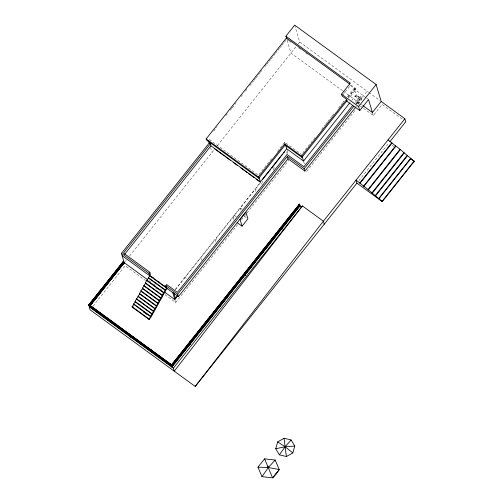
<?xml version="1.0" encoding="UTF-8"?>
<svg xmlns="http://www.w3.org/2000/svg" width="503" height="503" viewBox="0 0 503 503"><rect width="100%" height="100%" fill="white"/><g stroke="black" fill="none" stroke-linecap="round" stroke-linejoin="round"><path stroke-width="0.38" stroke-dasharray="2.52 1.89" d="M213.681 131.088L217.095 126.8M225.866 115.772L227.325 113.93M230.248 110.258L231.713 108.415M232.204 107.805L236.102 102.901M240.975 96.771L242.433 94.935M245.357 91.257L246.822 89.421M249.746 85.743L253.644 80.838M254.134 80.228L255.593 78.386M256.084 77.776L258.033 75.324M258.517 74.714L259.982 72.872M260.466 72.262L261.931 70.42M264.855 66.748L266.32 64.906M266.804 64.296L268.753 61.844M269.243 61.228L270.702 59.392M271.192 58.782L273.142 56.33M273.626 55.714L275.091 53.878M275.575 53.261L277.524 50.816M278.014 50.199L279.473 48.363M279.964 47.747L281.422 45.911M281.913 45.295L283.862 42.849M284.352 42.233L285.811 40.397M125.241 261.472L126.215 260.246M129.623 255.958L213.938 149.938M217.353 145.65L296.305 46.377M298.254 43.924L299.719 42.089L294.89 25.886M92.986 306.132L125.153 265.685L145.38 280.429M271.557 158.753L258.397 175.302L207.833 138.444M277.404 151.403L284.717 142.211L301.567 154.496M175.189 289.514L259.988 182.885M175.428 289.627L184.997 277.599L185.632 279.718M242.182 209.418L240.308 208.053L216.46 238.045L217.089 240.164M260.321 182.891L256.172 188.109L256.8 190.235M164.971 294.708L175.717 302.542L238.592 223.489M241.515 219.811L288.791 160.369M342.543 95.331L350.83 84.913L355.533 88.346L355.891 89.54L349.069 98.116M302.542 153.27L315.702 136.722M321.555 129.372L325.454 124.467M325.938 123.851L327.403 122.015M327.887 121.405L331.785 116.501M332.276 115.885L335.199 112.213M338.613 107.919L340.562 105.473M341.047 104.857L342.512 103.021M342.996 102.405L343.97 101.178M347.384 96.89L354.206 88.314L359.255 105.246M348.17 97.274L354.502 89.308L366.109 97.764M348.227 97.538L355.533 88.346M351.754 100.43L356.168 94.885L360.664 98.16L356.243 103.719M356.853 103.499L359.777 99.82L355.288 96.545L356.287 95.287L361.902 99.38L357.52 104.894M355.187 102.31L360.066 96.174L361.192 96.991L361.902 99.38M355.828 103.731L361.192 96.991M356.904 104.096L367.14 91.232M306.623 171.429L355.841 109.541M363.531 108.365L373.301 115.489L382.073 104.454L403.268 119.903M358.865 180.684L388.92 142.89M299.719 42.089L368.359 92.118M368.969 92.565L379.96 100.575M286.785 39.171L288.678 40.548M289.307 41.007L291.199 42.384M298.757 47.898L300.649 49.275M305.692 52.947L307.578 54.324M350.428 85.554L355.891 89.54M366.718 98.211L368.548 99.544M342.612 90.779L290.941 53.117L287.006 39.9M343.241 91.238L360.808 104.039M361.418 104.486L362.638 105.379M360.475 106.139L362.921 107.919M392.089 145.197L393.987 146.587M244.169 216.083L246.671 217.906M236.328 216.78L234.455 215.416L235.083 217.535M148.913 280.661L152.705 283.428M153.34 283.887L155.232 285.27M160.294 288.955L162.186 290.338M155.496 287.798L157.389 289.181M372.635 113.244L373.301 115.489M360.066 96.174L360.664 98.16M359.664 99.418L359.777 99.82M355.168 96.142L355.288 96.545M303.749 161.809L304.409 164.016M284.717 142.211L285.151 143.669M287.112 150.259L288.213 153.943M286.628 151.755L287.263 153.874M273.802 166.914L274.223 168.329M272.953 167.977L273.588 170.096M262.453 181.181L262.874 182.595M261.667 183.142L262.088 184.557M255.882 191.385L255.254 189.266L241.522 206.532L242.15 208.651M240.308 208.053L240.975 210.273M233.115 217.101L233.958 219.924M210.537 147.511L211.989 152.39M215.806 241.78L215.177 239.661L201.678 256.624L202.313 258.743M201.665 260.529L200.823 257.699L185.62 276.82L186.255 278.939M175.05 300.297L175.717 302.542"/><path stroke-width="0.75" d="M275.732 448.751L277.694 441.885L284.082 438.251L291.155 439.974L294.777 446.048L292.815 452.914L286.427 456.548L279.347 454.825L275.732 448.751L285.088 446.765L294.777 446.048M166.958 288.294L150.862 317.324L149.127 319.506L132.27 307.22L132.1 306.641L133.829 304.46L133.66 303.881L135.213 301.926L135.043 301.341L139.627 293.978L139.457 293.394L141.098 291.325L140.928 290.747L142.575 288.678L142.399 288.093L144.047 286.025L143.871 285.446L145.518 283.378L145.342 282.799L149.932 275.43M276.147 473.738L276.059 473.807M276.285 473.845L276.436 473.644M261.981 476.662L268.338 467.501L275.198 460.044L279.222 469.538L272.613 477.85L261.981 476.662L257.957 467.161L264.565 458.855L275.198 460.044M279.347 454.825L285.088 446.765L291.155 439.974M324.259 224.193L323.366 221.207L302.397 205.922L174.245 371.164L173.353 368.177L89.176 306.817L90.062 309.804L195.214 386.449L356.929 183.117L356.036 180.131L368.051 189.556L382.255 201.584L414.246 161.35L400.048 149.328L388.027 139.903M195.214 386.449L323.366 221.207L404.871 118.733L381.186 101.468L376.131 84.529L294.67 25.15L285.893 36.178L286.427 37.977L349.566 83.995M258.768 178.181L258.41 176.987L284.729 143.896L285.088 145.09L258.768 178.181L206.519 140.098L206.161 138.903L286.427 37.977M147.649 279.743L124.266 262.698L121.474 253.33L209.198 143.028L208.613 141.06M209.198 143.028L210.323 143.845L123.474 253.047L149.837 272.261L150.428 274.254L149.554 275.361L166.405 287.641L165.814 285.654L166.688 284.547L177.408 292.362L287.068 154.478L303.925 166.763L352.741 105.379M124.555 254.424L210.914 145.839L210.323 143.845M89.345 306.799L89.848 306.729L89.345 306.799L88.754 304.805L123.386 261.258L124.26 263.459L123.763 263.528L124.26 263.459M123.669 261.466L89.031 305.013L89.628 307.006M89.182 305.246L123.38 262.245L123.663 262.453L89.245 305.717L171.567 365.725L299.335 205.067L299.618 205.268L172.064 365.65L89.106 305.246L123.518 261.975L123.235 261.767L89.044 304.761L171.932 365.197L299.48 204.822L299.122 204.356L300.002 206.557L300.216 206.28L299.625 204.287L299.342 204.086L171.353 365.015L172.227 367.209L171.856 364.945L88.974 304.529L89.371 305.862M90.722 303.636L96.582 296.261M100.487 291.35L101.468 290.124M102.442 288.892L103.423 287.666M104.398 286.433L105.372 285.207M106.353 283.981L113.678 274.764M118.073 269.237L119.054 268.011M120.028 266.779L121.009 265.553M121.984 264.327L123.449 262.484L123.732 262.685L89.314 305.956L172.045 366.316L171.825 366.593L89.503 306.585M91.879 303.02L92.86 301.794M93.835 300.568L94.809 299.335M95.79 298.109L103.115 288.898M109.465 280.913L110.446 279.681M111.421 278.455L120.211 267.395M90.138 305.447L123.845 263.069L123.166 261.535L124.04 263.735M89.251 304.736L89.433 306.352L171.756 366.354L299.694 205.526L299.411 205.318L298.436 206.551M90.15 305.591L124.266 262.698M90.207 305.686L123.914 263.302M110 321.851L109.623 319.581L110.276 322.058M149.554 275.361L148.957 273.368L149.837 272.261M132.27 307.22L133.138 306.132M149.127 319.506L148.951 318.927L150.686 316.745L150.516 316.167L152.069 314.212L151.893 313.627L153.541 311.558L153.365 310.98L156.483 306.258L156.314 305.679L157.955 303.611L157.785 303.032L159.426 300.964L159.256 300.379L162.368 295.663L162.199 295.085L166.789 287.716L164.286 285.893M130.648 336.903L130.271 334.633L130.931 337.104L130.868 336.626M285.585 145.128L286.679 148.781L260.359 181.879L210.914 145.839M262.566 179.521L270.727 169.26M271.689 168.052L280.328 157.188M281.29 155.98L282.252 154.773M283.692 152.962L284.648 151.755M287.314 156.402L288.024 158.791L178.37 296.676L177.653 294.28L287.314 156.402L304.17 168.687L304.881 171.077L356.055 106.737M177.804 295.387L175.415 298.398L173.73 292.74M164.714 292.18L174.83 299.555L177.76 295.865M285.088 145.09L301.938 157.376L347.12 100.569L346.762 99.374L342.059 95.947L341.524 94.149L350.295 83.121L285.893 36.178M242.062 226.18L247.916 218.811L245.929 212.147L240.076 219.509L242.062 226.18L237.064 222.54M301.938 157.376L301.586 156.181L346.762 99.374M151.799 351.886L151.296 351.955L151.516 351.679M286.679 148.781L303.529 161.067L349.805 102.882M304.17 168.687L353.879 106.183M381.186 101.468L372.409 112.496L368.548 99.544L359.777 110.578L358.589 106.592L376.131 84.529M171.422 365.247L299.203 204.614M172.227 367.209L171.636 365.216L299.625 204.287M173.328 363.858L174.302 362.625M175.283 361.399L176.257 360.167M177.238 358.941L183.589 350.949M185.054 349.107L186.035 347.881M187.009 346.649L187.984 345.423M188.965 344.19L189.939 342.964M190.92 341.732L191.894 340.506M192.875 339.274L193.85 338.047M194.831 336.815L200.691 329.446M202.646 326.988L203.627 325.755M204.602 324.529L205.582 323.297M206.557 322.071L207.538 320.839M208.512 319.612L209.487 318.386M210.468 317.154L211.442 315.928M212.423 314.696L219.264 306.094M220.239 304.868L221.219 303.636M222.194 302.41L223.175 301.178M224.149 299.951L225.13 298.719M226.105 297.493L227.086 296.261M228.06 295.035L229.035 293.802M230.016 292.576L234.901 286.433M235.882 285.201L236.856 283.975M237.837 282.743L238.812 281.517M239.786 280.284L240.767 279.058M241.742 277.826L242.723 276.6M243.697 275.367L244.678 274.141M245.653 272.915L252.009 264.924M253.474 263.082L254.449 261.849M255.43 260.623L256.404 259.391M257.385 258.165L258.36 256.939M259.334 255.706L260.315 254.48M261.29 253.248L262.27 252.022M263.245 250.79L270.086 242.188M271.067 240.962L272.041 239.73M273.022 238.504L273.997 237.271M274.978 236.045L275.952 234.813M276.933 233.587L277.908 232.355M278.888 231.129L279.863 229.896M280.837 228.67L287.685 220.069M288.659 218.836L289.634 217.61M290.615 216.378L291.589 215.152M292.57 213.92L293.545 212.694M294.525 211.467L295.5 210.235M296.481 209.009L297.455 207.777M178.402 358.343L179.376 357.111M180.357 355.885L181.332 354.653M182.312 353.427L190.128 343.593M195.994 336.218L196.969 334.992M197.949 333.759L198.924 332.533M199.905 331.301L207.236 322.083M211.631 316.557L212.612 315.324M213.586 314.098L214.567 312.872M215.542 311.64L224.338 300.58M229.223 294.437L230.204 293.205M231.179 291.979L232.16 290.747M233.134 289.521L241.446 279.071M246.816 272.312L247.797 271.086M248.771 269.853L249.752 268.627M250.727 267.401L258.548 257.567M264.415 250.192L265.389 248.966M266.37 247.734L267.344 246.508M268.319 245.275L276.141 235.448M280.052 230.531L282.982 226.84M283.962 225.614L284.937 224.382M285.918 223.156L293.243 213.938M171.951 367.008L172.447 366.932M172.328 366.536L299.882 206.155M190.203 344.058L190.7 343.983L189.826 341.789M208.732 321.31L208.079 318.839M226.985 298.361L226.331 295.883L226.727 297.216M244.961 275.204L245.458 275.135L244.584 272.934M263.497 252.456L262.836 249.985L263.71 252.179M281.07 227.972L281.749 229.506L281.089 227.035L281.963 229.23M173.353 368.177L302.397 205.922M389.882 141.683L405.758 121.72L404.871 118.733M359.846 182.91L391.843 142.682M359.978 183.35L391.969 143.122M363.669 186.041L395.666 145.813M363.795 186.45L395.786 146.222M368.051 189.556L400.048 149.328M368.196 190.046L400.193 149.819M371.987 192.806L403.978 152.579M372.138 193.322L404.135 153.094M375.251 195.592L407.248 155.364M375.395 196.063L407.386 155.836M378.728 198.49L410.718 158.263M378.828 198.836L410.819 158.608M382.161 201.263L414.151 161.035M257.957 467.161L268.338 467.501L279.222 469.538A10.739 2.521 -53.9 0 1 272.613 477.85L264.565 458.855M277.694 441.885L285.088 446.765L292.815 452.914M363.248 105.819L372.409 112.496M341.524 94.149L358.589 106.592M346.341 100.782L359.777 110.578M410.448 158.583L414.246 161.35M356.929 183.117L382.255 201.584M284.729 143.896L301.586 156.181M288.024 158.791L304.881 171.077M300.216 206.28L299.342 204.086M206.161 138.903L258.41 176.987M214.335 148.643L224.451 156.012M225.715 156.936L230.135 160.161M233.298 162.463L237.724 165.688M240.88 167.989L247.206 172.598M248.469 173.522L254.153 177.666M256.052 179.049L260.479 182.275L259.051 177.49M280.869 227.312L281.749 229.506M121.474 253.33L148.957 273.368M165.814 285.654L177.653 294.28M151.177 276.342L153.679 278.159M158.671 281.799L159.916 282.711M122.185 255.725L178.37 296.676M148.284 277.499L165.141 289.785M148.46 278.077L165.311 290.363M146.813 280.146L163.67 292.432M146.989 280.731L163.84 293.016M145.342 282.799L162.199 295.085M145.518 283.378L162.368 295.663M143.871 285.446L160.727 297.732M144.047 286.025L160.897 298.31M142.399 288.093L159.256 300.379M142.575 288.678L159.426 300.964M140.928 290.747L157.785 303.032M141.098 291.325L157.955 303.611M139.457 293.394L156.314 305.679M139.627 293.978L156.483 306.258M137.985 296.041L154.842 308.326M138.155 296.625L155.012 308.911M136.514 298.694L153.365 310.98M136.684 299.272L153.541 311.558M135.043 301.341L151.893 313.627M135.213 301.926L152.069 314.212M133.66 303.881L150.516 316.167M133.829 304.46L150.686 316.745M143.368 311.866L147.115 314.595M132.1 306.641L148.951 318.927M88.754 304.805L171.636 365.216M90.798 306.604L95.23 309.829M100.298 313.526L102.832 315.368M106.001 317.676L110.434 320.908M112.961 322.756L119.299 327.371M122.462 329.679L126.894 332.911M130.063 335.218L133.226 337.526M137.023 340.292L141.456 343.524M144.625 345.831L149.058 349.063M154.125 352.76L156.659 354.602M159.822 356.91L164.255 360.142M166.789 361.99L172.139 365.901M89.653 306.076L172.252 366.278L299.599 205.953M302.007 155.955L303.529 161.067M245.238 275.411L244.364 273.211L244.76 274.537M284.924 446.218L286.427 456.548M267.961 466.237L268.338 467.501M190.48 344.259L189.606 342.065L190.002 343.392M172.749 292.576L174.83 299.555M171.573 364.738L172.045 366.316M151.579 352.157L150.925 349.686L151.296 351.955M123.386 261.258L123.782 262.591M130.95 336.167L130.554 334.841L130.931 337.104M284.082 438.251L285.088 446.765"/></g></svg>
